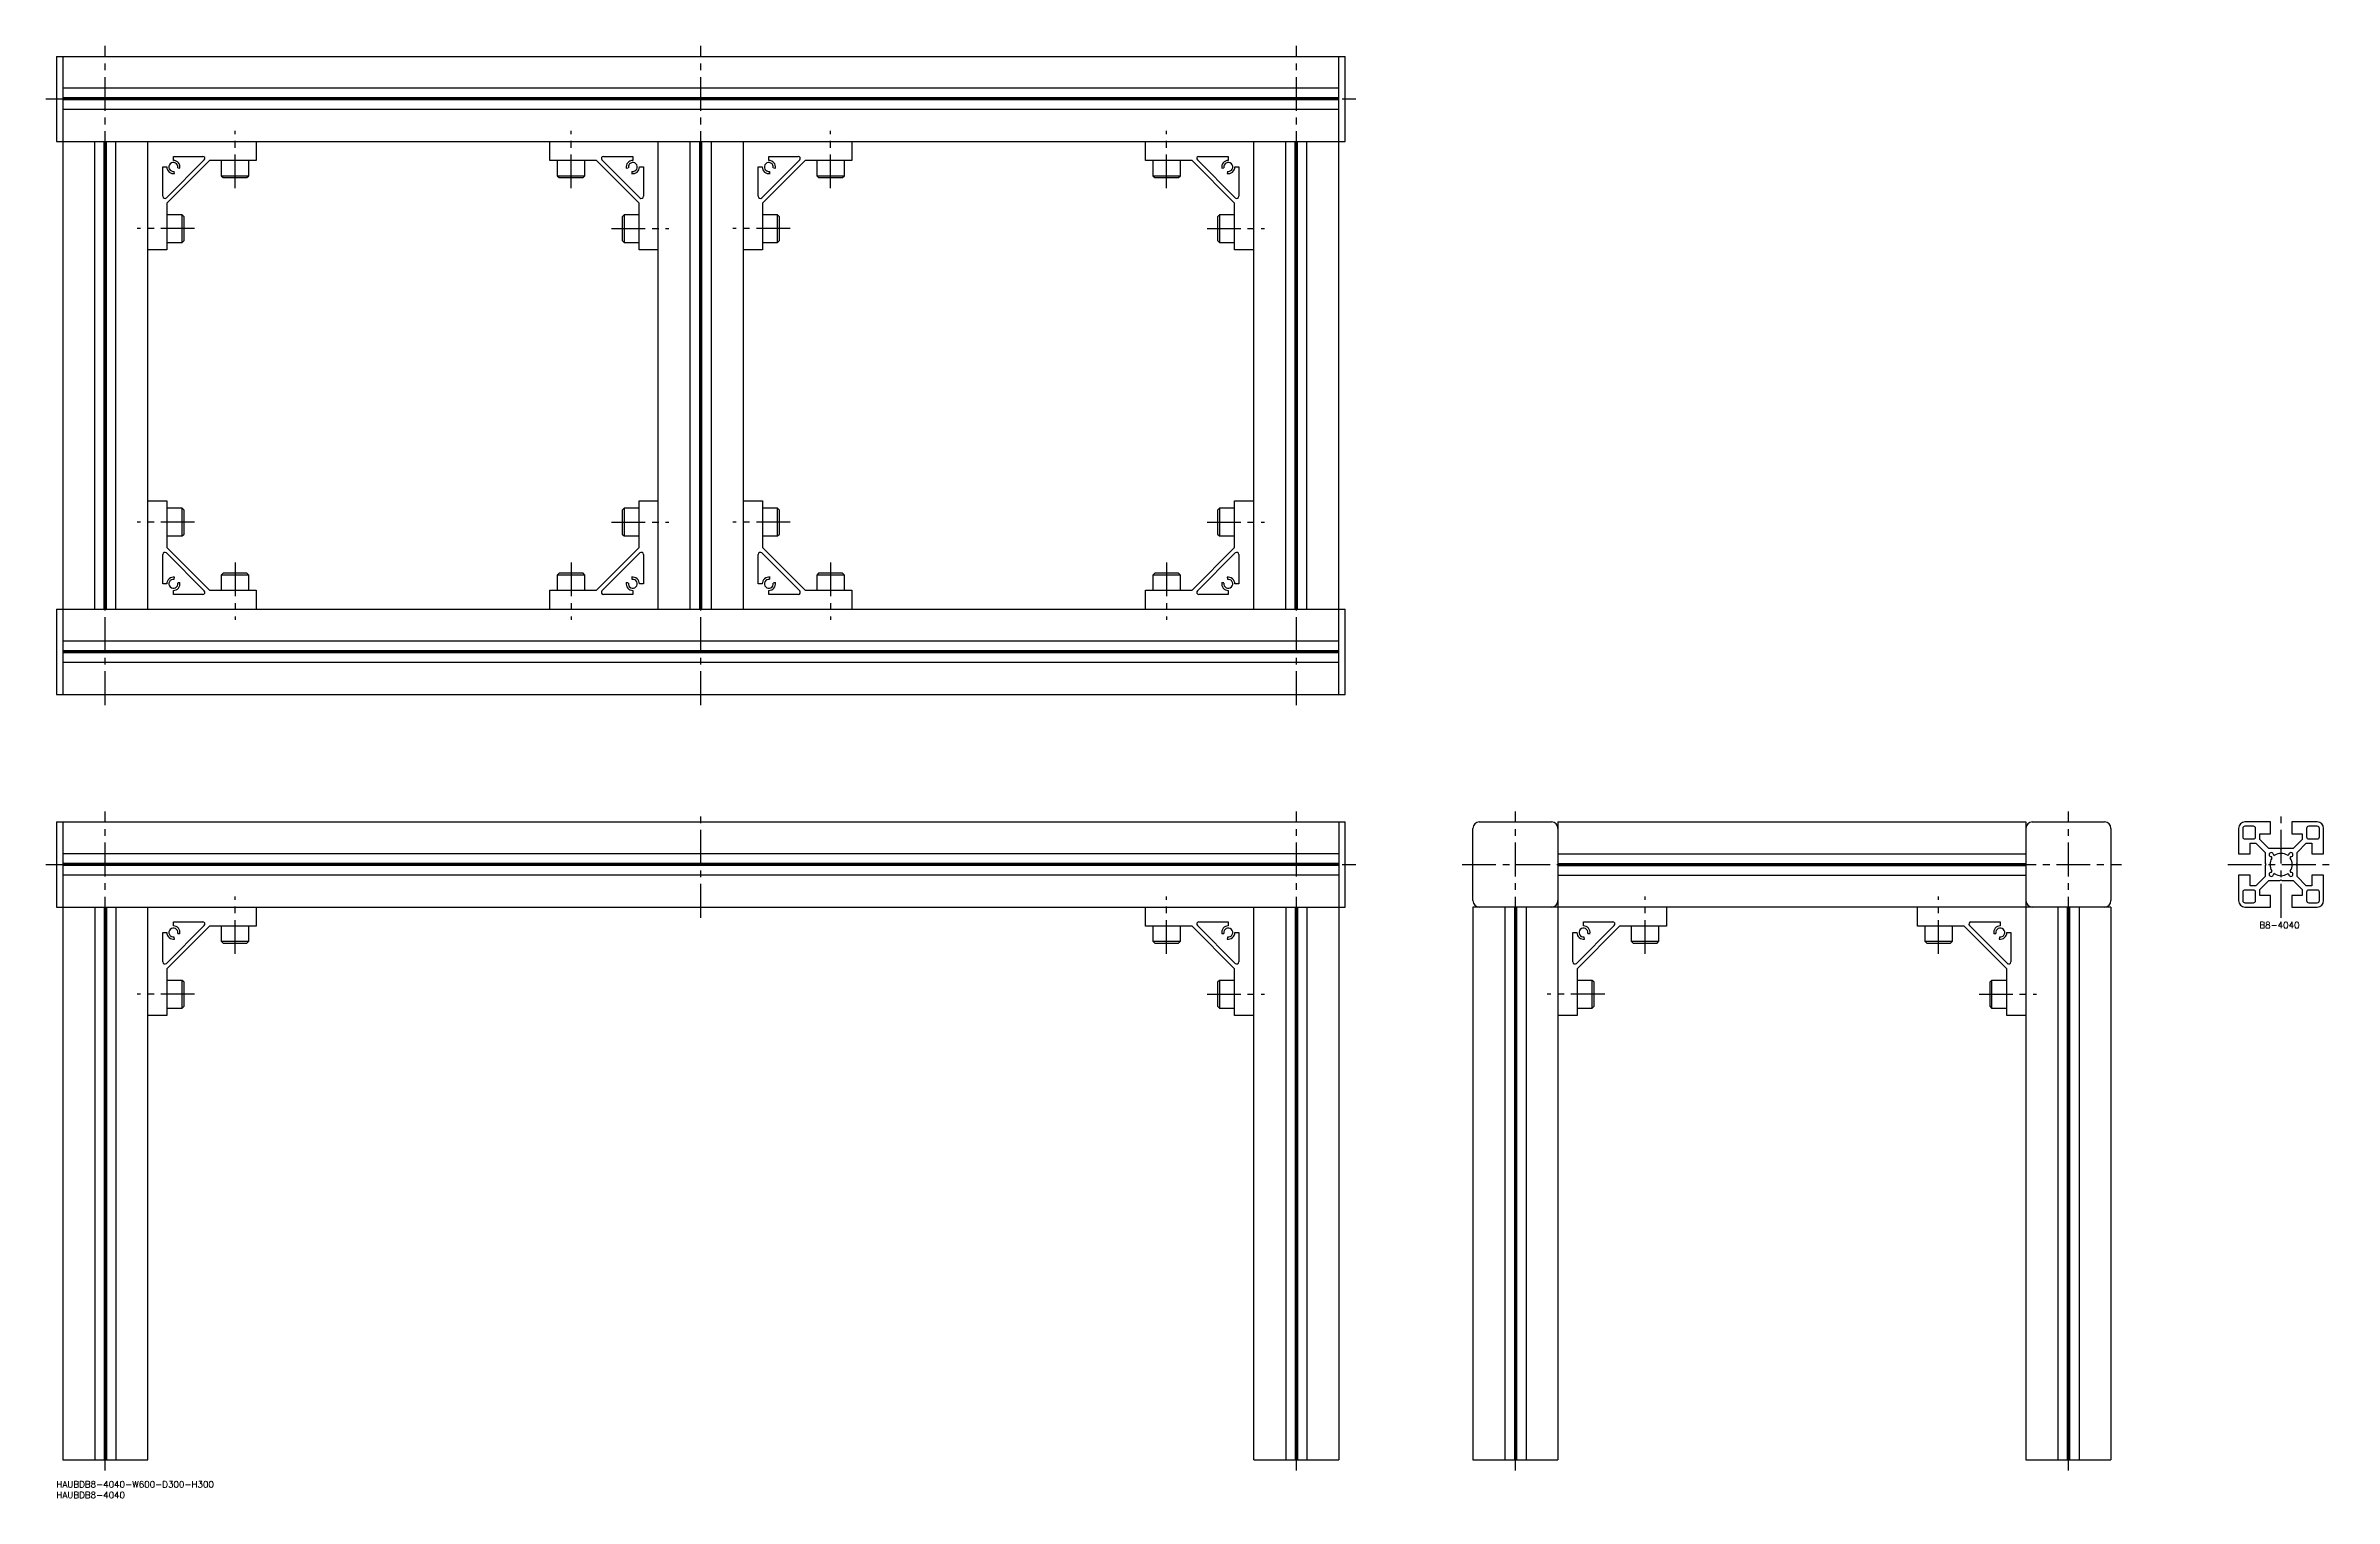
# Model space of a CAD drawing. Extents: x -5 to 1071, y -8 to 675.
import ezdxf

# ---------------------------------------------------------------- set-up
doc = ezdxf.new("R2010")
doc.units = 0
doc.header["$LTSCALE"] = 0.5
doc.linetypes.add('CENTER', pattern=[50.8, 31.75, -6.35, 6.35, -6.35])
for name, color, linetype in [('MSM_CENTER', 1, 'CENTER'), ('MSM_CONTINUOUS', 7, 'CONTINUOUS'), ('MSM_PART_NUMBER', 7, 'CONTINUOUS')]:
    doc.layers.add(name, color=color, linetype=linetype)
doc.styles.get("Standard").update_dxf_attribs({"font": 'txt.shx', "height": 3, "bigfont": 'bigfont.shx'})

# ---------------------------------------------------------------- blocks, each defined once
blk = doc.blocks.new('*U8')
at = {"layer": 'MSM_PART_NUMBER'}
blk.add_text('HAUBDB8-4040-W600-D300-H300', height=3, dxfattribs=at).set_placement((0, -3))
blk = doc.blocks.new('*U9')
at = {"layer": 'MSM_PART_NUMBER'}
blk.add_text('HAUBDB8-4040', height=3, dxfattribs=at).set_placement((0, -8))
blk = doc.blocks.new('*U10')
at = {"layer": 'MSM_PART_NUMBER'}
blk.add_text('B8-4040', height=3, dxfattribs=at).set_placement((1035.8, 260))

msp = doc.modelspace()

# ---------------------------------------------------------------- linework, layer by layer
at = {"layer": 'MSM_CENTER'}
for p, q in [((23, 365), (23, 675)), ((303, 365), (303, 675)), ((583, 365), (583, 675)), ((-5, 650), (611, 650)), ((84, 608), (84, 635)), ((242, 608), (242, 635)), ((364, 608), (364, 635)), ((522, 608), (522, 635)), ((65, 589), (38, 589)), ((261, 589), (288, 589)), ((345, 589), (318, 589)), ((541, 589), (568, 589)), ((65, 451), (38, 451)), ((261, 451), (288, 451)), ((345, 451), (318, 451)), ((541, 451), (568, 451)), ((84, 432), (84, 405)), ((242, 432), (242, 405)), ((364, 432), (364, 405)), ((522, 432), (522, 405)), ((23, 5), (23, 315)), ((303, 265), (303, 315)), ((583, 5), (583, 315)), ((686, 5), (686, 315)), ((946, 5), (946, 315)), ((1046, 265), (1046, 315)), ((-5, 290), (611, 290)), ((661, 290), (971, 290)), ((1021, 290), (1071, 290)), ((84, 248), (84, 275)), ((522, 248), (522, 275)), ((747, 248), (747, 275)), ((885, 248), (885, 275)), ((65, 229), (38, 229)), ((541, 229), (568, 229)), ((728, 229), (701, 229)), ((904, 229), (931, 229))]:
    msp.add_line(p, q, dxfattribs=at)
at = {"layer": 'MSM_CONTINUOUS'}
for p, q in [((0, 670), (606, 670)), ((0, 670), (0, 630)), ((3, 670), (3, 370)), ((603, 370), (603, 670)), ((606, 630), (606, 670)), ((603, 655), (3, 655)), ((603, 650.5), (3, 650.5)), ((603, 650), (3, 650)), ((603, 649.5), (3, 649.5)), ((603, 645), (3, 645)), ((0, 630), (606, 630)), ((18, 410), (18, 630)), ((22.5, 410), (22.5, 630)), ((23, 410), (23, 630)), ((23.5, 410), (23.5, 630)), ((28, 410), (28, 630)), ((43, 410), (43, 630)), ((94, 630), (94, 621)), ((232, 621), (232, 630)), ((283, 410), (283, 630)), ((298, 410), (298, 630)), ((302.5, 410), (302.5, 630)), ((303, 410), (303, 630)), ((303.5, 410), (303.5, 630)), ((308, 410), (308, 630)), ((323, 410), (323, 630)), ((374, 630), (374, 621)), ((512, 621), (512, 630)), ((563, 410), (563, 630)), ((578, 410), (578, 630)), ((582.5, 410), (582.5, 630)), ((583, 410), (583, 630)), ((583.5, 410), (583.5, 630)), ((588, 410), (588, 630)), ((50, 604.2), (50, 618)), ((50, 618), (51.9, 618)), ((69.5, 621.3), (51.7, 603.5)), ((72, 621), (52, 601)), ((55, 623), (68.8, 623)), ((55, 621.1), (55, 623)), ((55.5, 614.9), (55.4, 615.9)), ((57.1, 617.6), (58.1, 617.5)), ((94, 621), (72, 621)), ((77.5, 621), (77.5, 613.9)), ((77.5, 613.9), (78.4, 613)), ((77.5, 613.9), (90.5, 613.9)), ((89.6, 613), (90.5, 613.9)), ((90.5, 613.9), (90.5, 621)), ((254, 621), (232, 621)), ((235.5, 621), (235.5, 613.9)), ((235.5, 613.9), (236.4, 613)), ((235.5, 613.9), (248.5, 613.9)), ((247.6, 613), (248.5, 613.9)), ((248.5, 613.9), (248.5, 621)), ((274, 601), (254, 621)), ((274.3, 603.5), (256.5, 621.3)), ((257.2, 623), (271, 623)), ((267.9, 617.5), (268.9, 617.6)), ((270.6, 615.9), (270.5, 614.9)), ((271, 623), (271, 621.1)), ((274.1, 618), (276, 618)), ((276, 618), (276, 604.2)), ((330, 604.2), (330, 618)), ((330, 618), (331.9, 618)), ((349.5, 621.3), (331.7, 603.5)), ((352, 621), (332, 601)), ((335, 623), (348.8, 623)), ((335, 621.1), (335, 623)), ((335.5, 614.9), (335.4, 615.9)), ((337.1, 617.6), (338.1, 617.5)), ((374, 621), (352, 621)), ((357.5, 621), (357.5, 613.9)), ((357.5, 613.9), (358.4, 613)), ((357.5, 613.9), (370.5, 613.9)), ((369.6, 613), (370.5, 613.9)), ((370.5, 613.9), (370.5, 621)), ((534, 621), (512, 621)), ((515.5, 621), (515.5, 613.9)), ((515.5, 613.9), (516.4, 613)), ((515.5, 613.9), (528.5, 613.9)), ((527.6, 613), (528.5, 613.9)), ((528.5, 613.9), (528.5, 621)), ((554, 601), (534, 621)), ((554.3, 603.5), (536.5, 621.3)), ((537.2, 623), (551, 623)), ((547.9, 617.5), (548.9, 617.6)), ((550.6, 615.9), (550.5, 614.9)), ((551, 623), (551, 621.1)), ((554.1, 618), (556, 618)), ((556, 618), (556, 604.2)), ((78.4, 613), (89.6, 613)), ((236.4, 613), (247.6, 613)), ((358.4, 613), (369.6, 613)), ((516.4, 613), (527.6, 613)), ((52, 601), (52, 579)), ((59.1, 595.5), (52, 595.5)), ((60, 594.6), (59.1, 595.5)), ((59.1, 582.5), (59.1, 595.5)), ((60, 583.4), (60, 594.6)), ((266.9, 595.5), (266, 594.6)), ((266, 594.6), (266, 583.4)), ((274, 595.5), (266.9, 595.5)), ((266.9, 595.5), (266.9, 582.5)), ((274, 579), (274, 601)), ((332, 601), (332, 579)), ((339.1, 595.5), (332, 595.5)), ((340, 594.6), (339.1, 595.5)), ((339.1, 582.5), (339.1, 595.5)), ((340, 583.4), (340, 594.6)), ((546.9, 595.5), (546, 594.6)), ((546, 594.6), (546, 583.4)), ((554, 595.5), (546.9, 595.5)), ((546.9, 595.5), (546.9, 582.5)), ((554, 579), (554, 601)), ((52, 582.5), (59.1, 582.5)), ((59.1, 582.5), (60, 583.4)), ((266, 583.4), (266.9, 582.5)), ((266.9, 582.5), (274, 582.5)), ((332, 582.5), (339.1, 582.5)), ((339.1, 582.5), (340, 583.4)), ((546, 583.4), (546.9, 582.5)), ((546.9, 582.5), (554, 582.5)), ((52, 579), (43, 579)), ((283, 579), (274, 579)), ((332, 579), (323, 579)), ((563, 579), (554, 579)), ((43, 461), (52, 461)), ((52, 461), (52, 439)), ((59.1, 457.5), (52, 457.5)), ((60, 456.6), (59.1, 457.5)), ((59.1, 444.5), (59.1, 457.5)), ((60, 445.4), (60, 456.6)), ((266.9, 457.5), (266, 456.6)), ((266, 456.6), (266, 445.4)), ((274, 457.5), (266.9, 457.5)), ((266.9, 457.5), (266.9, 444.5)), ((274, 439), (274, 461)), ((274, 461), (283, 461)), ((323, 461), (332, 461)), ((332, 461), (332, 439)), ((339.1, 457.5), (332, 457.5)), ((340, 456.6), (339.1, 457.5)), ((339.1, 444.5), (339.1, 457.5)), ((340, 445.4), (340, 456.6)), ((546.9, 457.5), (546, 456.6)), ((546, 456.6), (546, 445.4)), ((554, 457.5), (546.9, 457.5)), ((546.9, 457.5), (546.9, 444.5)), ((554, 439), (554, 461)), ((554, 461), (563, 461)), ((52, 444.5), (59.1, 444.5)), ((59.1, 444.5), (60, 445.4)), ((266, 445.4), (266.9, 444.5)), ((266.9, 444.5), (274, 444.5)), ((332, 444.5), (339.1, 444.5)), ((339.1, 444.5), (340, 445.4)), ((546, 445.4), (546.9, 444.5)), ((546.9, 444.5), (554, 444.5)), ((50, 422), (50, 435.8)), ((51.7, 436.5), (69.5, 418.7)), ((52, 439), (72, 419)), ((254, 419), (274, 439)), ((256.5, 418.7), (274.3, 436.5)), ((276, 435.8), (276, 422)), ((330, 422), (330, 435.8)), ((331.7, 436.5), (349.5, 418.7)), ((332, 439), (352, 419)), ((534, 419), (554, 439)), ((536.5, 418.7), (554.3, 436.5)), ((556, 435.8), (556, 422)), ((51.9, 422), (50, 422)), ((55.4, 424.1), (55.5, 425.1)), ((58.1, 422.5), (57.1, 422.4)), ((78.4, 427), (77.5, 426.1)), ((77.5, 426.1), (77.5, 419)), ((90.5, 426.1), (77.5, 426.1)), ((89.6, 427), (78.4, 427)), ((90.5, 426.1), (89.6, 427)), ((90.5, 419), (90.5, 426.1)), ((236.4, 427), (235.5, 426.1)), ((235.5, 426.1), (235.5, 419)), ((248.5, 426.1), (235.5, 426.1)), ((247.6, 427), (236.4, 427)), ((248.5, 426.1), (247.6, 427)), ((248.5, 419), (248.5, 426.1)), ((268.9, 422.4), (267.9, 422.5)), ((270.5, 425.1), (270.6, 424.1)), ((276, 422), (274.1, 422)), ((331.9, 422), (330, 422)), ((335.4, 424.1), (335.5, 425.1)), ((338.1, 422.5), (337.1, 422.4)), ((358.4, 427), (357.5, 426.1)), ((357.5, 426.1), (357.5, 419)), ((370.5, 426.1), (357.5, 426.1)), ((369.6, 427), (358.4, 427)), ((370.5, 426.1), (369.6, 427)), ((370.5, 419), (370.5, 426.1)), ((516.4, 427), (515.5, 426.1)), ((515.5, 426.1), (515.5, 419)), ((528.5, 426.1), (515.5, 426.1)), ((527.6, 427), (516.4, 427)), ((528.5, 426.1), (527.6, 427)), ((528.5, 419), (528.5, 426.1)), ((548.9, 422.4), (547.9, 422.5)), ((550.5, 425.1), (550.6, 424.1)), ((556, 422), (554.1, 422)), ((0, 410), (606, 410)), ((0, 410), (0, 370)), ((55, 417), (55, 418.9)), ((68.8, 417), (55, 417)), ((72, 419), (94, 419)), ((94, 419), (94, 410)), ((232, 419), (254, 419)), ((232, 410), (232, 419)), ((271, 417), (257.2, 417)), ((271, 418.9), (271, 417)), ((335, 417), (335, 418.9)), ((348.8, 417), (335, 417)), ((352, 419), (374, 419)), ((374, 419), (374, 410)), ((512, 419), (534, 419)), ((512, 410), (512, 419)), ((551, 417), (537.2, 417)), ((551, 418.9), (551, 417)), ((606, 370), (606, 410)), ((603, 395), (3, 395)), ((603, 390.5), (3, 390.5)), ((603, 390), (3, 390)), ((603, 389.5), (3, 389.5)), ((603, 385), (3, 385)), ((0, 370), (606, 370)), ((0, 310), (606, 310)), ((0, 310), (0, 270)), ((3, 310), (3, 10)), ((603, 310), (603, 10)), ((606, 270), (606, 310)), ((666, 273), (666, 307)), ((669, 310), (703, 310)), ((706, 310), (706, 10)), ((706, 310), (926, 310)), ((926, 310), (926, 10)), ((929, 310), (963, 310)), ((966, 307), (966, 273)), ((1026, 307), (1026, 295)), ((1028, 307), (1028, 303)), ((1041, 310), (1029, 310)), ((1033, 308), (1029, 308)), ((1029, 302), (1033, 302)), ((1034, 303), (1034, 307)), ((1036, 304.5), (1041, 304.5)), ((1036, 301.8), (1036, 304.5)), ((1040.3, 297.5), (1036, 301.8)), ((1041, 304.5), (1041, 310)), ((1063, 310), (1051, 310)), ((1051, 310), (1051, 304.5)), ((1051, 304.5), (1056, 304.5)), ((1056, 301.8), (1051.7, 297.5)), ((1056, 304.5), (1056, 301.8)), ((1058, 307), (1058, 303)), ((1063, 308), (1059, 308)), ((1059, 302), (1063, 302)), ((1064, 303), (1064, 307)), ((1066, 295), (1066, 307)), ((603, 295), (3, 295)), ((706, 295), (926, 295)), ((1026, 295), (1031.5, 295)), ((1031.5, 295), (1031.5, 300)), ((1031.5, 300), (1034.2, 300)), ((1034.2, 300), (1038.5, 295.7)), ((1038.5, 295.7), (1038.5, 290.5)), ((1045.5, 297.5), (1040.3, 297.5)), ((1046, 297.2), (1045.5, 297.5)), ((1046.5, 297.5), (1046, 297.2)), ((1051.7, 297.5), (1046.5, 297.5)), ((1053.5, 295.7), (1057.8, 300)), ((1053.5, 290.5), (1053.5, 295.7)), ((1057.8, 300), (1060.5, 300)), ((1060.5, 300), (1060.5, 295)), ((1060.5, 295), (1066, 295)), ((603, 290.5), (3, 290.5)), ((603, 290), (3, 290)), ((603, 289.5), (3, 289.5)), ((603, 285), (3, 285)), ((706, 290.5), (926, 290.5)), ((706, 290), (926, 290)), ((706, 289.5), (926, 289.5)), ((706, 285), (926, 285)), ((1031.5, 285), (1026, 285)), ((1026, 285), (1026, 273)), ((1031.5, 280), (1031.5, 285)), ((1034.2, 280), (1031.5, 280)), ((1038.5, 284.3), (1034.2, 280)), ((1036, 278.2), (1040.3, 282.5)), ((1038.5, 290.5), (1038.8, 290)), ((1038.8, 290), (1038.5, 289.5)), ((1038.5, 289.5), (1038.5, 284.3)), ((1040.3, 282.5), (1045.5, 282.5)), ((1045.5, 282.5), (1046, 282.8)), ((1046, 282.8), (1046.5, 282.5)), ((1046.5, 282.5), (1051.7, 282.5)), ((1051.7, 282.5), (1056, 278.2)), ((1053.2, 290), (1053.5, 290.5)), ((1053.5, 289.5), (1053.2, 290)), ((1053.5, 284.3), (1053.5, 289.5)), ((1057.8, 280), (1053.5, 284.3)), ((1060.5, 280), (1057.8, 280)), ((1066, 285), (1060.5, 285)), ((1060.5, 285), (1060.5, 280)), ((1066, 273), (1066, 285)), ((0, 270), (606, 270)), ((18, 270), (18, 10)), ((22.5, 270), (22.5, 10)), ((23, 270), (23, 10)), ((23.5, 270), (23.5, 10)), ((28, 270), (28, 10)), ((43, 10), (43, 270)), ((94, 270), (94, 261)), ((512, 261), (512, 270)), ((563, 10), (563, 270)), ((578, 270), (578, 10)), ((582.5, 270), (582.5, 10)), ((583, 270), (583, 10)), ((583.5, 270), (583.5, 10)), ((588, 270), (588, 10)), ((966, 270), (666, 270)), ((666, 270), (666, 10)), ((681, 270), (681, 10)), ((685.5, 270), (685.5, 10)), ((686, 270), (686, 10)), ((686.5, 270), (686.5, 10)), ((691, 270), (691, 10)), ((757, 270), (757, 261)), ((875, 261), (875, 270)), ((941, 270), (941, 10)), ((945.5, 270), (945.5, 10)), ((946, 270), (946, 10)), ((946.5, 270), (946.5, 10)), ((951, 270), (951, 10)), ((966, 270), (966, 10)), ((1028, 277), (1028, 273)), ((1033, 278), (1029, 278)), ((1029, 272), (1033, 272)), ((1029, 270), (1041, 270)), ((1034, 273), (1034, 277)), ((1036, 275.5), (1036, 278.2)), ((1041, 275.5), (1036, 275.5)), ((1041, 270), (1041, 275.5)), ((1051, 275.5), (1051, 270)), ((1056, 275.5), (1051, 275.5)), ((1051, 270), (1063, 270)), ((1056, 278.2), (1056, 275.5)), ((1058, 277), (1058, 273)), ((1063, 278), (1059, 278)), ((1059, 272), (1063, 272)), ((1064, 273), (1064, 277)), ((69.5, 261.3), (51.7, 243.5)), ((72, 261), (52, 241)), ((55, 263), (68.8, 263)), ((55, 261.1), (55, 263)), ((94, 261), (72, 261)), ((77.5, 261), (77.5, 253.9)), ((90.5, 253.9), (90.5, 261)), ((534, 261), (512, 261)), ((515.5, 261), (515.5, 253.9)), ((528.5, 253.9), (528.5, 261)), ((554, 241), (534, 261)), ((554.3, 243.5), (536.5, 261.3)), ((537.2, 263), (551, 263)), ((551, 263), (551, 261.1)), ((732.5, 261.3), (714.7, 243.5)), ((735, 261), (715, 241)), ((718, 263), (731.8, 263)), ((718, 261.1), (718, 263)), ((757, 261), (735, 261)), ((740.5, 261), (740.5, 253.9)), ((753.5, 253.9), (753.5, 261)), ((897, 261), (875, 261)), ((878.5, 261), (878.5, 253.9)), ((891.5, 253.9), (891.5, 261)), ((917, 241), (897, 261)), ((917.3, 243.5), (899.5, 261.3)), ((900.2, 263), (914, 263)), ((914, 263), (914, 261.1)), ((50, 244.2), (50, 258)), ((50, 258), (51.9, 258)), ((55.5, 254.9), (55.4, 255.9)), ((57.1, 257.6), (58.1, 257.5)), ((77.5, 253.9), (78.4, 253)), ((77.5, 253.9), (90.5, 253.9)), ((78.4, 253), (89.6, 253)), ((89.6, 253), (90.5, 253.9)), ((515.5, 253.9), (516.4, 253)), ((515.5, 253.9), (528.5, 253.9)), ((516.4, 253), (527.6, 253)), ((527.6, 253), (528.5, 253.9)), ((547.9, 257.5), (548.9, 257.6)), ((550.6, 255.9), (550.5, 254.9)), ((554.1, 258), (556, 258)), ((556, 258), (556, 244.2)), ((713, 244.2), (713, 258)), ((713, 258), (714.9, 258)), ((718.5, 254.9), (718.4, 255.9)), ((720.1, 257.6), (721.1, 257.5)), ((740.5, 253.9), (741.4, 253)), ((740.5, 253.9), (753.5, 253.9)), ((741.4, 253), (752.6, 253)), ((752.6, 253), (753.5, 253.9)), ((878.5, 253.9), (879.4, 253)), ((878.5, 253.9), (891.5, 253.9)), ((879.4, 253), (890.6, 253)), ((890.6, 253), (891.5, 253.9)), ((910.9, 257.5), (911.9, 257.6)), ((913.6, 255.9), (913.5, 254.9)), ((917.1, 258), (919, 258)), ((919, 258), (919, 244.2)), ((52, 241), (52, 219)), ((554, 219), (554, 241)), ((715, 241), (715, 219)), ((917, 219), (917, 241)), ((59.1, 235.5), (52, 235.5)), ((60, 234.6), (59.1, 235.5)), ((59.1, 222.5), (59.1, 235.5)), ((60, 223.4), (60, 234.6)), ((546.9, 235.5), (546, 234.6)), ((546, 234.6), (546, 223.4)), ((554, 235.5), (546.9, 235.5)), ((546.9, 235.5), (546.9, 222.5)), ((722.1, 235.5), (715, 235.5)), ((723, 234.6), (722.1, 235.5)), ((722.1, 222.5), (722.1, 235.5)), ((723, 223.4), (723, 234.6)), ((909.9, 235.5), (909, 234.6)), ((909, 234.6), (909, 223.4)), ((917, 235.5), (909.9, 235.5)), ((909.9, 235.5), (909.9, 222.5)), ((52, 219), (43, 219)), ((52, 222.5), (59.1, 222.5)), ((59.1, 222.5), (60, 223.4)), ((546, 223.4), (546.9, 222.5)), ((546.9, 222.5), (554, 222.5)), ((563, 219), (554, 219)), ((715, 219), (706, 219)), ((715, 222.5), (722.1, 222.5)), ((722.1, 222.5), (723, 223.4)), ((909, 223.4), (909.9, 222.5)), ((909.9, 222.5), (917, 222.5)), ((926, 219), (917, 219)), ((3, 10), (43, 10)), ((563, 10), (603, 10)), ((666, 10), (706, 10)), ((926, 10), (966, 10))]:
    msp.add_line(p, q, dxfattribs=at)
for centre, radius, start, end in [((55, 618), 3.1, 180, 280), ((55, 618), 2.1, 350, 280), ((55, 618), 3.1, 350, 90), ((68.8, 622), 1, 315, 90), ((257.2, 622), 1, 90, 225), ((271, 618), 3.1, 90, 190), ((271, 618), 2.1, 260, 190), ((271, 618), 3.1, 260, 0), ((335, 618), 3.1, 180, 280), ((335, 618), 2.1, 350, 280), ((335, 618), 3.1, 350, 90), ((348.8, 622), 1, 315, 90), ((537.2, 622), 1, 90, 225), ((551, 618), 3.1, 90, 190), ((551, 618), 2.1, 260, 190), ((551, 618), 3.1, 260, 0), ((51, 604.2), 1, 180, 315), ((275, 604.2), 1, 225, 0), ((331, 604.2), 1, 180, 315), ((555, 604.2), 1, 225, 0), ((51, 435.8), 1, 45, 180), ((275, 435.8), 1, 0, 135), ((331, 435.8), 1, 45, 180), ((555, 435.8), 1, 0, 135), ((55, 422), 3.1, 80, 180), ((55, 422), 2.1, 80, 10), ((55, 422), 3.1, 270, 10), ((271, 422), 3.1, 170, 270), ((271, 422), 2.1, 170, 100), ((271, 422), 3.1, 0, 100), ((335, 422), 3.1, 80, 180), ((335, 422), 2.1, 80, 10), ((335, 422), 3.1, 270, 10), ((551, 422), 3.1, 170, 270), ((551, 422), 2.1, 170, 100), ((551, 422), 3.1, 0, 100), ((68.8, 418), 1, 270, 45), ((257.2, 418), 1, 135, 270), ((348.8, 418), 1, 270, 45), ((537.2, 418), 1, 135, 270), ((669, 307), 3, 90, 180), ((703, 307), 3, 0, 90), ((929, 307), 3, 90, 180), ((963, 307), 3, 0, 90), ((1029, 307), 3, 90, 180), ((1029, 307), 1, 90, 180), ((1029, 303), 1, 180, 270), ((1033, 307), 1, 0, 90), ((1033, 303), 1, 270, 0), ((1059, 307), 1, 90, 180), ((1059, 303), 1, 180, 270), ((1063, 307), 3, 0, 90), ((1063, 307), 1, 0, 90), ((1063, 303), 1, 270, 0), ((1041.4, 294.6), 1, 2.5352, 267.4648), ((1046, 290), 5.25, 145.5324, 214.4676), ((1041.3, 293.2), 0.4, 325.5324, 87.4648), ((1042.8, 294.7), 0.4, 182.5352, 304.4676), ((1046, 290), 5.25, 55.5324, 124.4676), ((1049.2, 294.7), 0.4, 235.5324, 357.4648), ((1050.6, 294.6), 1, 272.5352, 177.4648), ((1050.7, 293.2), 0.4, 92.5352, 214.4676), ((1046, 290), 5.25, 325.5324, 34.4676), ((1041.4, 285.4), 1, 92.5352, 357.4648), ((1041.3, 286.8), 0.4, 272.5352, 34.4676), ((1042.8, 285.3), 0.4, 55.5324, 177.4648), ((1046, 290), 5.25, 235.5324, 304.4676), ((1049.2, 285.3), 0.4, 2.5352, 124.4676), ((1050.6, 285.4), 1, 182.5352, 87.4648), ((1050.7, 286.8), 0.4, 145.5324, 267.4648), ((669, 273), 3, 180, 270), ((703, 273), 3, 270, 0), ((929, 273), 3, 180, 270), ((963, 273), 3, 270, 0), ((1029, 273), 3, 180, 270), ((1029, 277), 1, 90, 180), ((1029, 273), 1, 180, 270), ((1033, 277), 1, 0, 90), ((1033, 273), 1, 270, 0), ((1059, 277), 1, 90, 180), ((1059, 273), 1, 180, 270), ((1063, 277), 1, 0, 90), ((1063, 273), 1, 270, 0), ((1063, 273), 3, 270, 0), ((55, 258), 2.1, 350, 280), ((55, 258), 3.1, 350, 90), ((68.8, 262), 1, 315, 90), ((537.2, 262), 1, 90, 225), ((551, 258), 3.1, 90, 190), ((551, 258), 2.1, 260, 190), ((718, 258), 2.1, 350, 280), ((718, 258), 3.1, 350, 90), ((731.8, 262), 1, 315, 90), ((900.2, 262), 1, 90, 225), ((914, 258), 3.1, 90, 190), ((914, 258), 2.1, 260, 190), ((55, 258), 3.1, 180, 280), ((551, 258), 3.1, 260, 0), ((718, 258), 3.1, 180, 280), ((914, 258), 3.1, 260, 0), ((51, 244.2), 1, 180, 315), ((555, 244.2), 1, 225, 0), ((714, 244.2), 1, 180, 315), ((918, 244.2), 1, 225, 0)]:
    msp.add_arc(centre, radius, start, end, dxfattribs=at)

# ---------------------------------------------------------------- block references
for name in ['*U10', '*U8', '*U9']:
    msp.add_blockref(name, (0, 0), dxfattribs=at)

doc.saveas('drawing.dxf')
